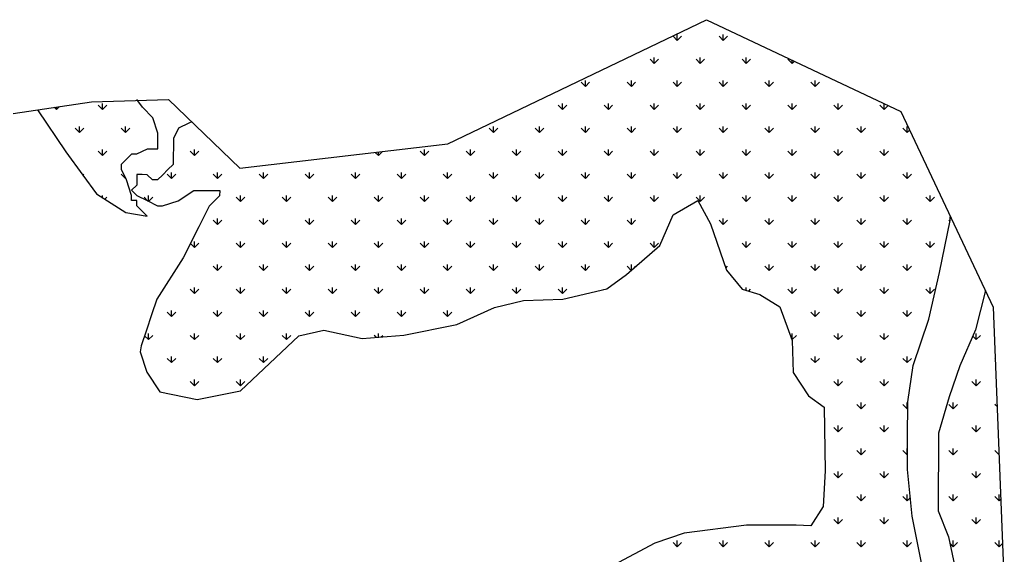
# Model space of a CAD drawing. Header units: metres. Extents: x 335517 to 338331, y 1782039 to 1785453.
# Drawn here: x 337557 to 338331, y 1785035 to 1785453 of the extents above; entities that cross this region are included whole.
import ezdxf

# ---------------------------------------------------------------- set-up
doc = ezdxf.new("R2010")
doc.units = ezdxf.units.M
doc.layers.add('MANGROOVES', color=112, linetype='Continuous')

msp = doc.modelspace()

# ---------------------------------------------------------------- linework, layer by layer
at = {"color": 3}
for p, q in [((337891.5, 1785355.96), (338093.6, 1785452.73)), ((338093.6, 1785452.73), (338245.27, 1785381.24)), ((337381.96, 1785354.29), (337613.13, 1785388.77)), ((337613.13, 1785388.77), (337673.25, 1785390.43)), ((337673.25, 1785390.43), (337729.11, 1785336.9)), ((338245.27, 1785381.24), (338317.52, 1785228.34)), ((337729.11, 1785336.9), (337891.5, 1785355.96)), ((338317.52, 1785228.34), (338330.73, 1784885.99))]:
    msp.add_line(p, q, dxfattribs=at)
at = {"layer": 'MANGROOVES', "linetype": 'Continuous'}
for p, q in [((338070.72, 1785436.56), (338070.72, 1785441.32)), ((338106.64, 1785436.56), (338106.64, 1785441.32)), ((338070.72, 1785436.56), (338067.35, 1785439.93)), ((338070.72, 1785436.56), (338074.09, 1785439.93)), ((338106.64, 1785436.56), (338103.28, 1785439.93)), ((338106.64, 1785436.56), (338110.01, 1785439.93)), ((338052.76, 1785418.6), (338049.39, 1785421.97)), ((338052.76, 1785418.6), (338052.76, 1785423.36)), ((338052.76, 1785418.6), (338056.13, 1785421.97)), ((338088.68, 1785418.6), (338085.31, 1785421.97)), ((338088.68, 1785418.6), (338088.68, 1785423.36)), ((338088.68, 1785418.6), (338092.05, 1785421.97)), ((338124.6, 1785418.6), (338121.24, 1785421.97)), ((338124.6, 1785418.6), (338124.6, 1785423.36)), ((338124.6, 1785418.6), (338127.97, 1785421.97)), ((338160.52, 1785418.6), (338157.16, 1785421.97)), ((338160.52, 1785418.6), (338160.52, 1785421.19)), ((338160.52, 1785418.6), (338162.28, 1785420.36)), ((337998.88, 1785400.64), (337995.51, 1785404.01)), ((337998.88, 1785400.64), (337998.88, 1785405.4)), ((337998.88, 1785400.64), (338002.25, 1785404.01)), ((338034.8, 1785400.64), (338031.43, 1785404.01)), ((338034.8, 1785400.64), (338034.8, 1785405.4)), ((338034.8, 1785400.64), (338038.17, 1785404.01)), ((338070.72, 1785400.64), (338067.35, 1785404.01)), ((338070.72, 1785400.64), (338070.72, 1785405.4)), ((338070.72, 1785400.64), (338074.09, 1785404.01)), ((338106.64, 1785400.64), (338103.28, 1785404.01)), ((338106.64, 1785400.64), (338106.64, 1785405.4)), ((338106.64, 1785400.64), (338110.01, 1785404.01)), ((338142.56, 1785400.64), (338139.2, 1785404.01)), ((338142.56, 1785400.64), (338142.56, 1785405.4)), ((338142.56, 1785400.64), (338145.93, 1785404.01)), ((338178.48, 1785400.64), (338175.12, 1785404.01)), ((338178.48, 1785400.64), (338178.48, 1785405.4)), ((338178.48, 1785400.64), (338181.85, 1785404.01)), ((337621.71, 1785382.68), (337621.71, 1785387.44)), ((337980.92, 1785382.68), (337980.92, 1785387.44)), ((338016.84, 1785382.68), (338016.84, 1785387.44)), ((338052.76, 1785382.68), (338052.76, 1785387.44)), ((338088.68, 1785382.68), (338088.68, 1785387.44)), ((338124.6, 1785382.68), (338124.6, 1785387.44)), ((338160.52, 1785382.68), (338160.52, 1785387.44)), ((338196.45, 1785382.68), (338196.45, 1785387.44)), ((338232.37, 1785382.68), (338232.37, 1785387.32)), ((337585.79, 1785382.68), (337584.04, 1785384.43)), ((337585.79, 1785382.68), (337588.15, 1785385.05)), ((337585.79, 1785382.68), (337585.79, 1785384.69)), ((337621.71, 1785382.68), (337618.34, 1785386.05)), ((337621.71, 1785382.68), (337625.08, 1785386.05)), ((337980.92, 1785382.68), (337977.55, 1785386.05)), ((337980.92, 1785382.68), (337984.29, 1785386.05)), ((338016.84, 1785382.68), (338013.47, 1785386.05)), ((338016.84, 1785382.68), (338020.21, 1785386.05)), ((338052.76, 1785382.68), (338049.39, 1785386.05)), ((338052.76, 1785382.68), (338056.13, 1785386.05)), ((338088.68, 1785382.68), (338085.31, 1785386.05)), ((338088.68, 1785382.68), (338092.05, 1785386.05)), ((338124.6, 1785382.68), (338121.24, 1785386.05)), ((338124.6, 1785382.68), (338127.97, 1785386.05)), ((338160.52, 1785382.68), (338157.16, 1785386.05)), ((338160.52, 1785382.68), (338163.89, 1785386.05)), ((338196.45, 1785382.68), (338193.08, 1785386.05)), ((338196.45, 1785382.68), (338199.81, 1785386.05)), ((338232.37, 1785382.68), (338229, 1785386.05)), ((338232.37, 1785382.68), (338235.52, 1785385.84)), ((337603.75, 1785364.72), (337600.38, 1785368.09)), ((337603.75, 1785364.72), (337603.75, 1785369.48)), ((337603.75, 1785364.72), (337607.12, 1785368.09)), ((337639.67, 1785364.72), (337636.3, 1785368.09)), ((337639.67, 1785364.72), (337639.67, 1785369.48)), ((337639.67, 1785364.72), (337643.04, 1785368.09)), ((337927.04, 1785364.72), (337923.67, 1785368.09)), ((337927.04, 1785364.72), (337927.04, 1785369.48)), ((337927.04, 1785364.72), (337930.41, 1785368.09)), ((337962.96, 1785364.72), (337959.59, 1785368.09)), ((337962.96, 1785364.72), (337962.96, 1785369.48)), ((337962.96, 1785364.72), (337966.33, 1785368.09)), ((337998.88, 1785364.72), (337995.51, 1785368.09)), ((337998.88, 1785364.72), (337998.88, 1785369.48)), ((337998.88, 1785364.72), (338002.25, 1785368.09)), ((338034.8, 1785364.72), (338031.43, 1785368.09)), ((338034.8, 1785364.72), (338034.8, 1785369.48)), ((338034.8, 1785364.72), (338038.17, 1785368.09)), ((338070.72, 1785364.72), (338067.35, 1785368.09)), ((338070.72, 1785364.72), (338070.72, 1785369.48)), ((338070.72, 1785364.72), (338074.09, 1785368.09)), ((338106.64, 1785364.72), (338103.28, 1785368.09)), ((338106.64, 1785364.72), (338106.64, 1785369.48)), ((338106.64, 1785364.72), (338110.01, 1785368.09)), ((338142.56, 1785364.72), (338139.2, 1785368.09)), ((338142.56, 1785364.72), (338142.56, 1785369.48)), ((338142.56, 1785364.72), (338145.93, 1785368.09)), ((338178.48, 1785364.72), (338175.12, 1785368.09)), ((338178.48, 1785364.72), (338178.48, 1785369.48)), ((338178.48, 1785364.72), (338181.85, 1785368.09)), ((338214.41, 1785364.72), (338211.04, 1785368.09)), ((338214.41, 1785364.72), (338214.41, 1785369.48)), ((338214.41, 1785364.72), (338217.77, 1785368.09)), ((338250.33, 1785364.72), (338246.96, 1785368.09)), ((338250.33, 1785364.72), (338250.33, 1785369.48)), ((338250.33, 1785364.72), (338252.19, 1785366.59)), ((337621.71, 1785346.76), (337618.34, 1785350.13)), ((337621.71, 1785346.76), (337621.71, 1785351.52)), ((337621.71, 1785346.76), (337625.08, 1785350.13)), ((337693.55, 1785346.76), (337690.18, 1785350.13)), ((337693.55, 1785346.76), (337693.55, 1785351.52)), ((337693.55, 1785346.76), (337696.92, 1785350.13)), ((337837.24, 1785346.76), (337834.7, 1785349.29)), ((337837.24, 1785346.76), (337840.44, 1785349.97)), ((337837.24, 1785346.76), (337837.24, 1785349.59)), ((337873.16, 1785346.76), (337869.79, 1785350.13)), ((337873.16, 1785346.76), (337873.16, 1785351.52)), ((337873.16, 1785346.76), (337876.52, 1785350.13)), ((337909.08, 1785346.76), (337905.71, 1785350.13)), ((337909.08, 1785346.76), (337909.08, 1785351.52)), ((337909.08, 1785346.76), (337912.44, 1785350.13)), ((337945, 1785346.76), (337941.63, 1785350.13)), ((337945, 1785346.76), (337945, 1785351.52)), ((337945, 1785346.76), (337948.37, 1785350.13)), ((337980.92, 1785346.76), (337977.55, 1785350.13)), ((337980.92, 1785346.76), (337980.92, 1785351.52)), ((337980.92, 1785346.76), (337984.29, 1785350.13)), ((338016.84, 1785346.76), (338013.47, 1785350.13)), ((338016.84, 1785346.76), (338016.84, 1785351.52)), ((338016.84, 1785346.76), (338020.21, 1785350.13)), ((338052.76, 1785346.76), (338049.39, 1785350.13)), ((338052.76, 1785346.76), (338052.76, 1785351.52)), ((338052.76, 1785346.76), (338056.13, 1785350.13)), ((338088.68, 1785346.76), (338085.31, 1785350.13)), ((338088.68, 1785346.76), (338088.68, 1785351.52)), ((338088.68, 1785346.76), (338092.05, 1785350.13)), ((338124.6, 1785346.76), (338121.24, 1785350.13)), ((338124.6, 1785346.76), (338124.6, 1785351.52)), ((338124.6, 1785346.76), (338127.97, 1785350.13)), ((338160.52, 1785346.76), (338157.16, 1785350.13)), ((338160.52, 1785346.76), (338160.52, 1785351.52)), ((338160.52, 1785346.76), (338163.89, 1785350.13)), ((338196.45, 1785346.76), (338193.08, 1785350.13)), ((338196.45, 1785346.76), (338196.45, 1785351.52)), ((338196.45, 1785346.76), (338199.81, 1785350.13)), ((338232.37, 1785346.76), (338229, 1785350.13)), ((338232.37, 1785346.76), (338232.37, 1785351.52)), ((338232.37, 1785346.76), (338235.73, 1785350.13)), ((337675.59, 1785328.8), (337675.59, 1785333.56)), ((337711.51, 1785328.8), (337711.51, 1785333.56)), ((337747.43, 1785328.8), (337747.43, 1785333.56)), ((337783.35, 1785328.8), (337783.35, 1785333.56)), ((337819.27, 1785328.8), (337819.27, 1785333.56)), ((337855.2, 1785328.8), (337855.2, 1785333.56)), ((337891.12, 1785328.8), (337891.12, 1785333.56)), ((337927.04, 1785328.8), (337927.04, 1785333.56)), ((337962.96, 1785328.8), (337962.96, 1785333.56)), ((337998.88, 1785328.8), (337998.88, 1785333.56)), ((338034.8, 1785328.8), (338034.8, 1785333.56)), ((338070.72, 1785328.8), (338070.72, 1785333.56)), ((338106.64, 1785328.8), (338106.64, 1785333.56)), ((338142.56, 1785328.8), (338142.56, 1785333.56)), ((338178.48, 1785328.8), (338178.48, 1785333.56)), ((338214.41, 1785328.8), (338214.41, 1785333.56)), ((338250.33, 1785328.8), (338250.33, 1785333.56)), ((337606.38, 1785331.43), (337607.12, 1785332.17)), ((337639.67, 1785328.8), (337636.3, 1785332.17)), ((337639.67, 1785328.8), (337639.67, 1785329.45)), ((337639.67, 1785328.8), (337639.88, 1785329.01)), ((337675.59, 1785328.8), (337672.22, 1785332.17)), ((337675.59, 1785328.8), (337678.96, 1785332.17)), ((337711.51, 1785328.8), (337708.14, 1785332.17)), ((337711.51, 1785328.8), (337714.88, 1785332.17)), ((337747.43, 1785328.8), (337744.07, 1785332.17)), ((337747.43, 1785328.8), (337750.8, 1785332.17)), ((337783.35, 1785328.8), (337779.99, 1785332.17)), ((337783.35, 1785328.8), (337786.72, 1785332.17)), ((337819.27, 1785328.8), (337815.91, 1785332.17)), ((337819.27, 1785328.8), (337822.64, 1785332.17)), ((337855.2, 1785328.8), (337851.83, 1785332.17)), ((337855.2, 1785328.8), (337858.56, 1785332.17)), ((337891.12, 1785328.8), (337887.75, 1785332.17)), ((337891.12, 1785328.8), (337894.48, 1785332.17)), ((337927.04, 1785328.8), (337923.67, 1785332.17)), ((337927.04, 1785328.8), (337930.41, 1785332.17)), ((337962.96, 1785328.8), (337959.59, 1785332.17)), ((337962.96, 1785328.8), (337966.33, 1785332.17)), ((337998.88, 1785328.8), (337995.51, 1785332.17)), ((337998.88, 1785328.8), (338002.25, 1785332.17)), ((338034.8, 1785328.8), (338031.43, 1785332.17)), ((338034.8, 1785328.8), (338038.17, 1785332.17)), ((338070.72, 1785328.8), (338067.35, 1785332.17)), ((338070.72, 1785328.8), (338074.09, 1785332.17)), ((338106.64, 1785328.8), (338103.28, 1785332.17)), ((338106.64, 1785328.8), (338110.01, 1785332.17)), ((338142.56, 1785328.8), (338139.2, 1785332.17)), ((338142.56, 1785328.8), (338145.93, 1785332.17)), ((338178.48, 1785328.8), (338175.12, 1785332.17)), ((338178.48, 1785328.8), (338181.85, 1785332.17)), ((338214.41, 1785328.8), (338211.04, 1785332.17)), ((338214.41, 1785328.8), (338217.77, 1785332.17)), ((338250.33, 1785328.8), (338246.96, 1785332.17)), ((338250.33, 1785328.8), (338253.69, 1785332.17)), ((337621.71, 1785313.85), (337621.71, 1785315.6)), ((337623.55, 1785312.68), (337625.08, 1785314.21)), ((337657.21, 1785311.25), (337654.26, 1785314.21)), ((337657.63, 1785311.04), (337657.63, 1785315.6)), ((337657.77, 1785310.97), (337661, 1785314.21)), ((337729.47, 1785310.84), (337726.1, 1785314.21)), ((337729.47, 1785310.84), (337729.47, 1785315.6)), ((337729.47, 1785310.84), (337732.84, 1785314.21)), ((337765.39, 1785310.84), (337762.03, 1785314.21)), ((337765.39, 1785310.84), (337765.39, 1785315.6)), ((337765.39, 1785310.84), (337768.76, 1785314.21)), ((337801.31, 1785310.84), (337797.95, 1785314.21)), ((337801.31, 1785310.84), (337801.31, 1785315.6)), ((337801.31, 1785310.84), (337804.68, 1785314.21)), ((337837.24, 1785310.84), (337833.87, 1785314.21)), ((337837.24, 1785310.84), (337837.24, 1785315.6)), ((337837.24, 1785310.84), (337840.6, 1785314.21)), ((337873.16, 1785310.84), (337869.79, 1785314.21)), ((337873.16, 1785310.84), (337873.16, 1785315.6)), ((337873.16, 1785310.84), (337876.52, 1785314.21)), ((337909.08, 1785310.84), (337905.71, 1785314.21)), ((337909.08, 1785310.84), (337909.08, 1785315.6)), ((337909.08, 1785310.84), (337912.44, 1785314.21)), ((337945, 1785310.84), (337941.63, 1785314.21)), ((337945, 1785310.84), (337945, 1785315.6)), ((337945, 1785310.84), (337948.37, 1785314.21)), ((337980.92, 1785310.84), (337977.55, 1785314.21)), ((337980.92, 1785310.84), (337980.92, 1785315.6)), ((337980.92, 1785310.84), (337984.29, 1785314.21)), ((338016.84, 1785310.84), (338013.47, 1785314.21)), ((338016.84, 1785310.84), (338016.84, 1785315.6)), ((338016.84, 1785310.84), (338020.21, 1785314.21)), ((338052.76, 1785310.84), (338049.39, 1785314.21)), ((338052.76, 1785310.84), (338052.76, 1785315.6)), ((338052.76, 1785310.84), (338056.13, 1785314.21)), ((338088.68, 1785310.84), (338085.31, 1785314.21)), ((338088.68, 1785310.84), (338088.68, 1785315.6)), ((338088.68, 1785310.84), (338092.05, 1785314.21)), ((338124.6, 1785310.84), (338121.24, 1785314.21)), ((338124.6, 1785310.84), (338124.6, 1785315.6)), ((338124.6, 1785310.84), (338127.97, 1785314.21)), ((338160.52, 1785310.84), (338157.16, 1785314.21)), ((338160.52, 1785310.84), (338160.52, 1785315.6)), ((338160.52, 1785310.84), (338163.89, 1785314.21)), ((338196.45, 1785310.84), (338193.08, 1785314.21)), ((338196.45, 1785310.84), (338196.45, 1785315.6)), ((338196.45, 1785310.84), (338199.81, 1785314.21)), ((338232.37, 1785310.84), (338229, 1785314.21)), ((338232.37, 1785310.84), (338232.37, 1785315.6)), ((338232.37, 1785310.84), (338235.73, 1785314.21)), ((338268.29, 1785310.84), (338264.92, 1785314.21)), ((338268.29, 1785310.84), (338268.29, 1785315.6)), ((338268.29, 1785310.84), (338271.66, 1785314.21)), ((337711.51, 1785292.88), (337708.14, 1785296.24)), ((337711.51, 1785292.88), (337711.51, 1785297.64)), ((337711.51, 1785292.88), (337714.88, 1785296.24)), ((337747.43, 1785292.88), (337744.07, 1785296.24)), ((337747.43, 1785292.88), (337747.43, 1785297.64)), ((337747.43, 1785292.88), (337750.8, 1785296.24)), ((337783.35, 1785292.88), (337779.99, 1785296.24)), ((337783.35, 1785292.88), (337783.35, 1785297.64)), ((337783.35, 1785292.88), (337786.72, 1785296.24)), ((337819.27, 1785292.88), (337815.91, 1785296.24)), ((337819.27, 1785292.88), (337819.27, 1785297.64)), ((337819.27, 1785292.88), (337822.64, 1785296.24)), ((337855.2, 1785292.88), (337851.83, 1785296.24)), ((337855.2, 1785292.88), (337855.2, 1785297.64)), ((337855.2, 1785292.88), (337858.56, 1785296.24)), ((337891.12, 1785292.88), (337887.75, 1785296.24)), ((337891.12, 1785292.88), (337891.12, 1785297.64)), ((337891.12, 1785292.88), (337894.48, 1785296.24)), ((337927.04, 1785292.88), (337923.67, 1785296.24)), ((337927.04, 1785292.88), (337927.04, 1785297.64)), ((337927.04, 1785292.88), (337930.41, 1785296.24)), ((337962.96, 1785292.88), (337959.59, 1785296.24)), ((337962.96, 1785292.88), (337962.96, 1785297.64)), ((337962.96, 1785292.88), (337966.33, 1785296.24)), ((337998.88, 1785292.88), (337995.51, 1785296.24)), ((337998.88, 1785292.88), (337998.88, 1785297.64)), ((337998.88, 1785292.88), (338002.25, 1785296.24)), ((338034.8, 1785292.88), (338031.43, 1785296.24)), ((338034.8, 1785292.88), (338034.8, 1785297.64)), ((338034.8, 1785292.88), (338038.17, 1785296.24)), ((338106.64, 1785292.88), (338103.28, 1785296.24)), ((338106.64, 1785292.88), (338106.64, 1785297.64)), ((338106.64, 1785292.88), (338110.01, 1785296.24)), ((338142.56, 1785292.88), (338139.2, 1785296.24)), ((338142.56, 1785292.88), (338142.56, 1785297.64)), ((338142.56, 1785292.88), (338145.93, 1785296.24)), ((338178.48, 1785292.88), (338175.12, 1785296.24)), ((338178.48, 1785292.88), (338178.48, 1785297.64)), ((338178.48, 1785292.88), (338181.85, 1785296.24)), ((338214.41, 1785292.88), (338211.04, 1785296.24)), ((338214.41, 1785292.88), (338214.41, 1785297.64)), ((338214.41, 1785292.88), (338217.77, 1785296.24)), ((338250.33, 1785292.88), (338246.96, 1785296.24)), ((338250.33, 1785292.88), (338250.33, 1785297.64)), ((338250.33, 1785292.88), (338253.69, 1785296.24)), ((338283.74, 1785295.38), (338282.88, 1785296.24)), ((337693.55, 1785274.92), (337693.55, 1785279.68)), ((337729.47, 1785274.92), (337729.47, 1785279.68)), ((337765.39, 1785274.92), (337765.39, 1785279.68)), ((337801.31, 1785274.92), (337801.31, 1785279.68)), ((337837.24, 1785274.92), (337837.24, 1785279.68)), ((337873.16, 1785274.92), (337873.16, 1785279.68)), ((337909.08, 1785274.92), (337909.08, 1785279.68)), ((337945, 1785274.92), (337945, 1785279.68)), ((337980.92, 1785274.92), (337980.92, 1785279.68)), ((338016.84, 1785274.92), (338016.84, 1785279.68)), ((338052.76, 1785274.92), (338052.76, 1785279.68)), ((338124.6, 1785274.92), (338124.6, 1785279.68)), ((338160.52, 1785274.92), (338160.52, 1785279.68)), ((338196.45, 1785274.92), (338196.45, 1785279.68)), ((338232.37, 1785274.92), (338232.37, 1785279.68)), ((338268.29, 1785274.92), (338268.29, 1785279.68)), ((337693.55, 1785274.92), (337690.33, 1785278.14)), ((337693.55, 1785274.92), (337696.92, 1785278.28)), ((337729.47, 1785274.92), (337726.1, 1785278.28)), ((337729.47, 1785274.92), (337732.84, 1785278.28)), ((337765.39, 1785274.92), (337762.03, 1785278.28)), ((337765.39, 1785274.92), (337768.76, 1785278.28)), ((337801.31, 1785274.92), (337797.95, 1785278.28)), ((337801.31, 1785274.92), (337804.68, 1785278.28)), ((337837.24, 1785274.92), (337833.87, 1785278.28)), ((337837.24, 1785274.92), (337840.6, 1785278.28)), ((337873.16, 1785274.92), (337869.79, 1785278.28)), ((337873.16, 1785274.92), (337876.52, 1785278.28)), ((337909.08, 1785274.92), (337905.71, 1785278.28)), ((337909.08, 1785274.92), (337912.44, 1785278.28)), ((337945, 1785274.92), (337941.63, 1785278.28)), ((337945, 1785274.92), (337948.37, 1785278.28)), ((337980.92, 1785274.92), (337977.55, 1785278.28)), ((337980.92, 1785274.92), (337984.29, 1785278.28)), ((338016.84, 1785274.92), (338013.47, 1785278.28)), ((338016.84, 1785274.92), (338020.21, 1785278.28)), ((338052.76, 1785274.92), (338049.39, 1785278.28)), ((338052.76, 1785274.92), (338056.13, 1785278.28)), ((338124.6, 1785274.92), (338121.24, 1785278.28)), ((338124.6, 1785274.92), (338127.97, 1785278.28)), ((338160.52, 1785274.92), (338157.16, 1785278.28)), ((338160.52, 1785274.92), (338163.89, 1785278.28)), ((338196.45, 1785274.92), (338193.08, 1785278.28)), ((338196.45, 1785274.92), (338199.81, 1785278.28)), ((338232.37, 1785274.92), (338229, 1785278.28)), ((338232.37, 1785274.92), (338235.73, 1785278.28)), ((338268.29, 1785274.92), (338264.92, 1785278.28)), ((338268.29, 1785274.92), (338271.66, 1785278.28)), ((337711.51, 1785256.96), (337708.14, 1785260.32)), ((337711.51, 1785256.96), (337711.51, 1785261.72)), ((337711.51, 1785256.96), (337714.88, 1785260.32)), ((337747.43, 1785256.96), (337744.07, 1785260.32)), ((337747.43, 1785256.96), (337747.43, 1785261.72)), ((337747.43, 1785256.96), (337750.8, 1785260.32)), ((337783.35, 1785256.96), (337779.99, 1785260.32)), ((337783.35, 1785256.96), (337783.35, 1785261.72)), ((337783.35, 1785256.96), (337786.72, 1785260.32)), ((337819.27, 1785256.96), (337815.91, 1785260.32)), ((337819.27, 1785256.96), (337819.27, 1785261.72)), ((337819.27, 1785256.96), (337822.64, 1785260.32)), ((337855.2, 1785256.96), (337851.83, 1785260.32)), ((337855.2, 1785256.96), (337855.2, 1785261.72)), ((337855.2, 1785256.96), (337858.56, 1785260.32)), ((337891.12, 1785256.96), (337887.75, 1785260.32)), ((337891.12, 1785256.96), (337891.12, 1785261.72)), ((337891.12, 1785256.96), (337894.48, 1785260.32)), ((337927.04, 1785256.96), (337923.67, 1785260.32)), ((337927.04, 1785256.96), (337927.04, 1785261.72)), ((337927.04, 1785256.96), (337930.41, 1785260.32)), ((337962.96, 1785256.96), (337959.59, 1785260.32)), ((337962.96, 1785256.96), (337962.96, 1785261.72)), ((337962.96, 1785256.96), (337966.33, 1785260.32)), ((337998.88, 1785256.96), (337995.51, 1785260.32)), ((337998.88, 1785256.96), (337998.88, 1785261.72)), ((337998.88, 1785256.96), (338002.25, 1785260.32)), ((338034.73, 1785257.03), (338031.43, 1785260.32)), ((338034.8, 1785257.09), (338034.8, 1785261.72)), ((338035.85, 1785258.01), (338038.17, 1785260.32)), ((338108.51, 1785258.83), (338110.01, 1785260.32)), ((338142.56, 1785256.96), (338139.2, 1785260.32)), ((338142.56, 1785256.96), (338142.56, 1785261.72)), ((338142.56, 1785256.96), (338145.93, 1785260.32)), ((338178.48, 1785256.96), (338175.12, 1785260.32)), ((338178.48, 1785256.96), (338178.48, 1785261.72)), ((338178.48, 1785256.96), (338181.85, 1785260.32)), ((338214.41, 1785256.96), (338211.04, 1785260.32)), ((338214.41, 1785256.96), (338214.41, 1785261.72)), ((338214.41, 1785256.96), (338217.77, 1785260.32)), ((338250.33, 1785256.96), (338246.96, 1785260.32)), ((338250.33, 1785256.96), (338250.33, 1785261.72)), ((338250.33, 1785256.96), (338253.69, 1785260.32)), ((337693.55, 1785239), (337690.18, 1785242.36)), ((337693.55, 1785239), (337693.55, 1785243.76)), ((337693.55, 1785239), (337696.92, 1785242.36)), ((337729.47, 1785239), (337726.1, 1785242.36)), ((337729.47, 1785239), (337729.47, 1785243.76)), ((337729.47, 1785239), (337732.84, 1785242.36)), ((337765.39, 1785239), (337762.03, 1785242.36)), ((337765.39, 1785239), (337765.39, 1785243.76)), ((337765.39, 1785239), (337768.76, 1785242.36)), ((337801.31, 1785239), (337797.95, 1785242.36)), ((337801.31, 1785239), (337801.31, 1785243.76)), ((337801.31, 1785239), (337804.68, 1785242.36)), ((337837.24, 1785239), (337833.87, 1785242.36)), ((337837.24, 1785239), (337837.24, 1785243.76)), ((337837.24, 1785239), (337840.6, 1785242.36)), ((337873.16, 1785239), (337869.79, 1785242.36)), ((337873.16, 1785239), (337873.16, 1785243.76)), ((337873.16, 1785239), (337876.52, 1785242.36)), ((337909.08, 1785239), (337905.71, 1785242.36)), ((337909.08, 1785239), (337909.08, 1785243.76)), ((337909.08, 1785239), (337912.44, 1785242.36)), ((337945, 1785239), (337941.63, 1785242.36)), ((337945, 1785239), (337945, 1785243.76)), ((337945, 1785239), (337948.37, 1785242.36)), ((337980.92, 1785239), (337977.55, 1785242.36)), ((337980.92, 1785239), (337980.92, 1785243.76)), ((337980.92, 1785239), (337984.29, 1785242.36)), ((338013.66, 1785242.17), (338013.47, 1785242.36)), ((338016.84, 1785243.53), (338016.84, 1785243.76)), ((338124.6, 1785241.58), (338124.6, 1785243.76)), ((338126.59, 1785240.99), (338127.97, 1785242.36)), ((338160.52, 1785239), (338157.16, 1785242.36)), ((338160.52, 1785239), (338160.52, 1785243.76)), ((338160.52, 1785239), (338163.89, 1785242.36)), ((338196.45, 1785239), (338193.08, 1785242.36)), ((338196.45, 1785239), (338196.45, 1785243.76)), ((338196.45, 1785239), (338199.81, 1785242.36)), ((338232.37, 1785239), (338229, 1785242.36)), ((338232.37, 1785239), (338232.37, 1785243.76)), ((338232.37, 1785239), (338235.73, 1785242.36)), ((338268.29, 1785239), (338264.92, 1785242.36)), ((338268.29, 1785239), (338268.29, 1785243.76)), ((338268.29, 1785239), (338271.66, 1785242.36)), ((337675.59, 1785221.04), (337675.59, 1785225.8)), ((337711.51, 1785221.04), (337711.51, 1785225.8)), ((337747.43, 1785221.04), (337747.43, 1785225.8)), ((337783.35, 1785221.04), (337783.35, 1785225.8)), ((337819.27, 1785221.04), (337819.27, 1785225.8)), ((337855.2, 1785221.04), (337855.2, 1785225.8)), ((337891.12, 1785221.04), (337891.12, 1785225.8)), ((338178.48, 1785221.04), (338178.48, 1785225.8)), ((338214.41, 1785221.04), (338214.41, 1785225.8)), ((338250.33, 1785221.04), (338250.33, 1785225.8)), ((337675.59, 1785221.04), (337672.22, 1785224.4)), ((337675.59, 1785221.04), (337678.96, 1785224.4)), ((337711.51, 1785221.04), (337708.14, 1785224.4)), ((337711.51, 1785221.04), (337714.88, 1785224.4)), ((337747.43, 1785221.04), (337744.07, 1785224.4)), ((337747.43, 1785221.04), (337750.8, 1785224.4)), ((337783.35, 1785221.04), (337779.99, 1785224.4)), ((337783.35, 1785221.04), (337786.72, 1785224.4)), ((337819.27, 1785221.04), (337815.91, 1785224.4)), ((337819.27, 1785221.04), (337822.64, 1785224.4)), ((337855.2, 1785221.04), (337851.83, 1785224.4)), ((337855.2, 1785221.04), (337858.56, 1785224.4)), ((337891.12, 1785221.04), (337887.75, 1785224.4)), ((337891.12, 1785221.04), (337894.48, 1785224.4)), ((338178.48, 1785221.04), (338175.12, 1785224.4)), ((338178.48, 1785221.04), (338181.85, 1785224.4)), ((338214.41, 1785221.04), (338211.04, 1785224.4)), ((338214.41, 1785221.04), (338217.77, 1785224.4)), ((338250.33, 1785221.04), (338246.96, 1785224.4)), ((338250.33, 1785221.04), (338253.69, 1785224.4)), ((337657.63, 1785203.07), (337654.55, 1785206.16)), ((337657.63, 1785203.07), (337657.63, 1785207.84)), ((337657.63, 1785203.07), (337661, 1785206.44)), ((337693.55, 1785203.07), (337690.18, 1785206.44)), ((337693.55, 1785203.07), (337693.55, 1785207.84)), ((337693.55, 1785203.07), (337696.92, 1785206.44)), ((337729.47, 1785203.07), (337726.1, 1785206.44)), ((337729.47, 1785203.07), (337729.47, 1785207.84)), ((337729.47, 1785203.07), (337732.84, 1785206.44)), ((337765.39, 1785203.07), (337762.03, 1785206.44)), ((337765.39, 1785203.07), (337765.39, 1785207.84)), ((337765.39, 1785203.07), (337768.76, 1785206.44)), ((337835.41, 1785204.9), (337833.87, 1785206.44)), ((337837.24, 1785205.04), (337837.24, 1785207.84)), ((337839.37, 1785205.21), (337840.6, 1785206.44)), ((338160.52, 1785203.07), (338159.87, 1785203.73)), ((338160.52, 1785203.07), (338160.52, 1785207.84)), ((338160.52, 1785203.07), (338163.89, 1785206.44)), ((338196.45, 1785203.07), (338193.08, 1785206.44)), ((338196.45, 1785203.07), (338196.45, 1785207.84)), ((338196.45, 1785203.07), (338199.81, 1785206.44)), ((338232.37, 1785203.07), (338229, 1785206.44)), ((338232.37, 1785203.07), (338232.37, 1785207.84)), ((338232.37, 1785203.07), (338235.73, 1785206.44)), ((338304.21, 1785203.07), (338301.45, 1785205.83)), ((338304.21, 1785203.07), (338304.21, 1785207.84)), ((338304.21, 1785203.07), (338307.58, 1785206.44)), ((337675.59, 1785185.11), (337672.22, 1785188.48)), ((337675.59, 1785185.11), (337675.59, 1785189.88)), ((337675.59, 1785185.11), (337678.96, 1785188.48)), ((337711.51, 1785185.11), (337708.14, 1785188.48)), ((337711.51, 1785185.11), (337711.51, 1785189.88)), ((337711.51, 1785185.11), (337714.88, 1785188.48)), ((337747.43, 1785185.11), (337744.07, 1785188.48)), ((337747.43, 1785185.11), (337747.43, 1785189.88)), ((337747.43, 1785185.11), (337750.8, 1785188.48)), ((338178.48, 1785185.11), (338175.12, 1785188.48)), ((338178.48, 1785185.11), (338178.48, 1785189.88)), ((338178.48, 1785185.11), (338181.85, 1785188.48)), ((338214.41, 1785185.11), (338211.04, 1785188.48)), ((338214.41, 1785185.11), (338214.41, 1785189.88)), ((338214.41, 1785185.11), (338217.77, 1785188.48)), ((338250.33, 1785185.11), (338246.96, 1785188.48)), ((338250.33, 1785185.11), (338250.33, 1785189.88)), ((338250.33, 1785185.11), (338253.69, 1785188.48)), ((338319.06, 1785188.22), (338318.8, 1785188.48)), ((337693.55, 1785167.15), (337690.18, 1785170.52)), ((337693.55, 1785167.15), (337693.55, 1785171.92)), ((337693.55, 1785167.15), (337696.92, 1785170.52)), ((337729.47, 1785167.15), (337726.1, 1785170.52)), ((337729.47, 1785167.15), (337729.47, 1785171.92)), ((337729.47, 1785167.15), (337732.84, 1785170.52)), ((338196.45, 1785167.15), (338193.08, 1785170.52)), ((338196.45, 1785167.15), (338196.45, 1785171.92)), ((338196.45, 1785167.15), (338199.81, 1785170.52)), ((338232.37, 1785167.15), (338229, 1785170.52)), ((338232.37, 1785167.15), (338232.37, 1785171.92)), ((338232.37, 1785167.15), (338235.73, 1785170.52)), ((338304.21, 1785167.15), (338300.84, 1785170.52)), ((338304.21, 1785167.15), (338304.21, 1785171.92)), ((338304.21, 1785167.15), (338307.58, 1785170.52)), ((338214.41, 1785149.19), (338211.04, 1785152.56)), ((338214.41, 1785149.19), (338214.41, 1785153.96)), ((338214.41, 1785149.19), (338217.77, 1785152.56)), ((338250.33, 1785149.19), (338246.96, 1785152.56)), ((338250.33, 1785149.19), (338250.33, 1785153.96)), ((338250.33, 1785149.19), (338250.67, 1785149.54)), ((338286.25, 1785149.19), (338282.88, 1785152.56)), ((338286.25, 1785149.19), (338286.25, 1785153.96)), ((338286.25, 1785149.19), (338289.62, 1785152.56)), ((338320.51, 1785150.86), (338318.8, 1785152.56)), ((338196.45, 1785131.23), (338193.08, 1785134.6)), ((338196.45, 1785131.23), (338196.45, 1785136)), ((338196.45, 1785131.23), (338199.81, 1785134.6)), ((338232.37, 1785131.23), (338229, 1785134.6)), ((338232.37, 1785131.23), (338232.37, 1785136)), ((338232.37, 1785131.23), (338235.73, 1785134.6)), ((338304.21, 1785131.23), (338300.84, 1785134.6)), ((338304.21, 1785131.23), (338304.21, 1785136)), ((338304.21, 1785131.23), (338307.58, 1785134.6)), ((338214.41, 1785113.27), (338211.04, 1785116.64)), ((338214.41, 1785113.27), (338214.41, 1785118.03)), ((338214.41, 1785113.27), (338217.77, 1785116.64)), ((338250.33, 1785113.27), (338246.96, 1785116.64)), ((338250.33, 1785113.27), (338250.33, 1785118.03)), ((338286.25, 1785113.27), (338282.88, 1785116.64)), ((338286.25, 1785113.27), (338286.25, 1785118.03)), ((338286.25, 1785113.27), (338289.62, 1785116.64)), ((338321.95, 1785113.49), (338318.8, 1785116.64)), ((338250.33, 1785113.27), (338250.47, 1785113.42)), ((338196.45, 1785095.31), (338193.08, 1785098.68)), ((338196.45, 1785095.31), (338196.45, 1785100.07)), ((338196.45, 1785095.31), (338199.81, 1785098.68)), ((338232.37, 1785095.31), (338229, 1785098.68)), ((338232.37, 1785095.31), (338232.37, 1785100.07)), ((338232.37, 1785095.31), (338235.73, 1785098.68)), ((338304.21, 1785095.31), (338300.84, 1785098.68)), ((338304.21, 1785095.31), (338304.21, 1785100.07)), ((338304.21, 1785095.31), (338307.58, 1785098.68)), ((338214.41, 1785077.35), (338211.04, 1785080.72)), ((338214.41, 1785077.35), (338214.41, 1785082.11)), ((338214.41, 1785077.35), (338217.77, 1785080.72)), ((338250.33, 1785077.35), (338246.96, 1785080.72)), ((338250.33, 1785077.35), (338250.33, 1785082.11)), ((338250.33, 1785077.35), (338252.74, 1785079.76)), ((338286.25, 1785077.35), (338282.88, 1785080.72)), ((338286.25, 1785077.35), (338286.25, 1785082.11)), ((338286.25, 1785077.35), (338289.62, 1785080.72)), ((338322.17, 1785077.35), (338318.8, 1785080.72)), ((338322.17, 1785077.35), (338322.17, 1785082.11)), ((338322.17, 1785077.35), (338323.3, 1785078.48)), ((338196.45, 1785059.39), (338193.08, 1785062.76)), ((338196.45, 1785059.39), (338196.45, 1785064.15)), ((338196.45, 1785059.39), (338199.81, 1785062.76)), ((338232.37, 1785059.39), (338229, 1785062.76)), ((338232.37, 1785059.39), (338232.37, 1785064.15)), ((338232.37, 1785059.39), (338235.73, 1785062.76)), ((338304.21, 1785059.39), (338300.84, 1785062.76)), ((338304.21, 1785059.39), (338304.21, 1785064.15)), ((338304.21, 1785059.39), (338307.58, 1785062.76)), ((338070.72, 1785041.43), (338067.35, 1785044.8)), ((338070.72, 1785041.43), (338070.72, 1785046.19)), ((338070.72, 1785041.43), (338074.09, 1785044.8)), ((338106.64, 1785041.43), (338103.28, 1785044.8)), ((338106.64, 1785041.43), (338106.64, 1785046.19)), ((338106.64, 1785041.43), (338110.01, 1785044.8)), ((338142.56, 1785041.43), (338139.2, 1785044.8)), ((338142.56, 1785041.43), (338142.56, 1785046.19)), ((338142.56, 1785041.43), (338145.93, 1785044.8)), ((338178.48, 1785041.43), (338175.12, 1785044.8)), ((338178.48, 1785041.43), (338178.48, 1785046.19)), ((338178.48, 1785041.43), (338181.85, 1785044.8)), ((338214.41, 1785041.43), (338211.04, 1785044.8)), ((338214.41, 1785041.43), (338214.41, 1785046.19)), ((338214.41, 1785041.43), (338217.77, 1785044.8)), ((338250.33, 1785041.43), (338246.96, 1785044.8)), ((338250.33, 1785041.43), (338250.33, 1785046.19)), ((338250.33, 1785041.43), (338253.69, 1785044.8)), ((338286.25, 1785041.43), (338283.56, 1785044.12)), ((338286.25, 1785041.43), (338286.25, 1785046.19)), ((338286.25, 1785041.43), (338289.62, 1785044.8)), ((338322.17, 1785041.43), (338318.8, 1785044.8)), ((338322.17, 1785041.43), (338322.17, 1785046.19)), ((338322.17, 1785041.43), (338324.63, 1785043.89))]:
    msp.add_line(p, q, dxfattribs=at)
at = {"layer": 'MANGROOVES'}
for p, q in [((337652.9, 1785384.49), (337648.41, 1785390.55)), ((337570.83, 1785382.45), (337593.09, 1785349.63)), ((337660.95, 1785376.34), (337652.9, 1785384.49)), ((337664.93, 1785364.18), (337660.95, 1785376.34)), ((337689.26, 1785372.14), (337681.14, 1785368.14)), ((337691.39, 1785373.19), (337689.26, 1785372.14)), ((337664.91, 1785360.13), (337664.93, 1785364.18)), ((337681.14, 1785368.14), (337677.05, 1785360.06)), ((337664.86, 1785352.03), (337664.91, 1785360.13)), ((337677.05, 1785360.06), (337676.94, 1785339.82)), ((337593.09, 1785349.63), (337606.38, 1785331.43)), ((337648.65, 1785348.07), (337656.77, 1785352.08)), ((337656.77, 1785352.08), (337664.86, 1785352.03)), ((337636.46, 1785340.04), (337644.6, 1785348.1)), ((337644.6, 1785348.1), (337648.65, 1785348.07)), ((337636.44, 1785336), (337636.46, 1785340.04)), ((337640.44, 1785327.88), (337636.44, 1785336)), ((337672.87, 1785335.79), (337668.8, 1785331.77)), ((337676.94, 1785339.82), (337672.87, 1785335.79)), ((337606.38, 1785331.43), (337617.06, 1785316.8)), ((337644.42, 1785315.71), (337640.44, 1785327.88)), ((337648.56, 1785331.88), (337648.52, 1785323.78)), ((337652.61, 1785331.86), (337648.56, 1785331.88)), ((337656.66, 1785331.84), (337652.61, 1785331.86)), ((337660.68, 1785327.76), (337656.66, 1785331.84)), ((337664.73, 1785327.74), (337660.68, 1785327.76)), ((337668.8, 1785331.77), (337664.73, 1785327.74)), ((337648.52, 1785323.78), (337644.45, 1785319.76)), ((337644.45, 1785319.76), (337648.47, 1785315.69)), ((337680.83, 1785311.46), (337693.02, 1785319.49)), ((337693.02, 1785319.49), (337701.11, 1785319.44)), ((337701.11, 1785319.44), (337709.21, 1785319.4)), ((337709.21, 1785319.4), (337713.26, 1785319.38)), ((337713.26, 1785319.38), (337713.23, 1785315.33)), ((337617.06, 1785316.8), (337639.96, 1785302.27)), ((337644.4, 1785311.66), (337644.42, 1785315.71)), ((337648.45, 1785311.64), (337644.4, 1785311.66)), ((337648.43, 1785307.59), (337648.45, 1785311.64)), ((337648.47, 1785315.69), (337656.54, 1785311.59)), ((337656.54, 1785311.59), (337664.62, 1785307.5)), ((337668.66, 1785307.48), (337680.83, 1785311.46)), ((337713.23, 1785315.33), (337705.09, 1785307.28)), ((338067.54, 1785300.42), (338086.74, 1785311.59)), ((338086.74, 1785311.59), (338096.56, 1785293.42)), ((337639.96, 1785302.27), (337656.48, 1785299.45)), ((337656.48, 1785299.45), (337648.43, 1785307.59)), ((337664.62, 1785307.5), (337668.66, 1785307.48)), ((337705.09, 1785307.28), (337696.91, 1785291.13)), ((338057.15, 1785276.56), (338067.54, 1785300.42)), ((338275.54, 1785255.54), (338283.86, 1785295.98)), ((338283.86, 1785295.98), (338283.88, 1785298.9)), ((337696.91, 1785291.13), (337684.63, 1785266.91)), ((338096.56, 1785293.42), (338109.03, 1785257.34)), ((338031.04, 1785253.82), (338057.15, 1785276.56)), ((337684.63, 1785266.91), (337664.21, 1785234.63)), ((338109.03, 1785257.34), (338121.25, 1785242.58)), ((338267.25, 1785219.15), (338275.54, 1785255.54)), ((338015.59, 1785242.63), (338031.04, 1785253.82)), ((337981.36, 1785234.62), (338015.59, 1785242.63)), ((338121.25, 1785242.58), (338135.25, 1785238.4)), ((338311.44, 1785241.38), (338303.63, 1785210.85)), ((337664.21, 1785234.63), (337660.1, 1785222.51)), ((337927.99, 1785228.08), (337950.59, 1785233.76)), ((337950.59, 1785233.76), (337981.36, 1785234.62)), ((338135.25, 1785238.4), (338150.92, 1785228.75)), ((337898.52, 1785214.92), (337927.99, 1785228.08)), ((338150.92, 1785228.75), (338160.35, 1785202.39)), ((337660.1, 1785222.51), (337655.98, 1785210.39)), ((338254.9, 1785182.78), (338267.25, 1785219.15)), ((337655.98, 1785210.39), (337651.87, 1785198.26)), ((337775.06, 1785206.04), (337794.57, 1785210.37)), ((337794.57, 1785210.37), (337824.62, 1785204.05)), ((337857.11, 1785206.61), (337898.52, 1785214.92)), ((338303.63, 1785210.85), (338291.33, 1785182.58)), ((337729.46, 1785163.07), (337775.06, 1785206.04)), ((337824.62, 1785204.05), (337857.11, 1785206.61)), ((338160.35, 1785202.39), (338161.23, 1785177.45)), ((337651.87, 1785198.26), (337651.19, 1785193.69)), ((337651.19, 1785193.69), (337656.39, 1785177.82)), ((338250.7, 1785154.46), (338254.9, 1785182.78)), ((338291.33, 1785182.58), (338283.1, 1785158.33)), ((337656.39, 1785177.82), (337666.56, 1785162.39)), ((338161.23, 1785177.45), (338173.1, 1785159.27)), ((337695.58, 1785156.42), (337729.46, 1785163.07)), ((337666.56, 1785162.39), (337695.58, 1785156.42)), ((338173.1, 1785159.27), (338185.35, 1785150.5)), ((338283.1, 1785158.33), (338274.85, 1785130.04)), ((338185.35, 1785150.5), (338186.09, 1785100.62)), ((338250.54, 1785126.13), (338250.7, 1785154.46)), ((338250.52, 1785122.08), (338250.54, 1785126.13)), ((338274.85, 1785130.04), (338274.51, 1785069.32)), ((338250.41, 1785101.84), (338250.52, 1785122.08)), ((338254.25, 1785065.38), (338250.41, 1785101.84)), ((338186.09, 1785100.62), (338184.57, 1785072.95)), ((338184.57, 1785072.95), (338174.92, 1785057.63)), ((338262.12, 1785024.85), (338254.25, 1785065.38)), ((338274.51, 1785069.32), (338282.5, 1785049.03)), ((338124.67, 1785058.25), (338076.09, 1785052.03)), ((338163.64, 1785058.38), (338124.67, 1785058.25)), ((338174.92, 1785057.63), (338163.64, 1785058.38)), ((338076.09, 1785052.03), (338053.14, 1785044.3)), ((338282.5, 1785049.03), (338290.39, 1785012.55)), ((338053.14, 1785044.3), (338020.91, 1785027.05))]:
    msp.add_line(p, q, dxfattribs=at)

doc.saveas('drawing.dxf')
